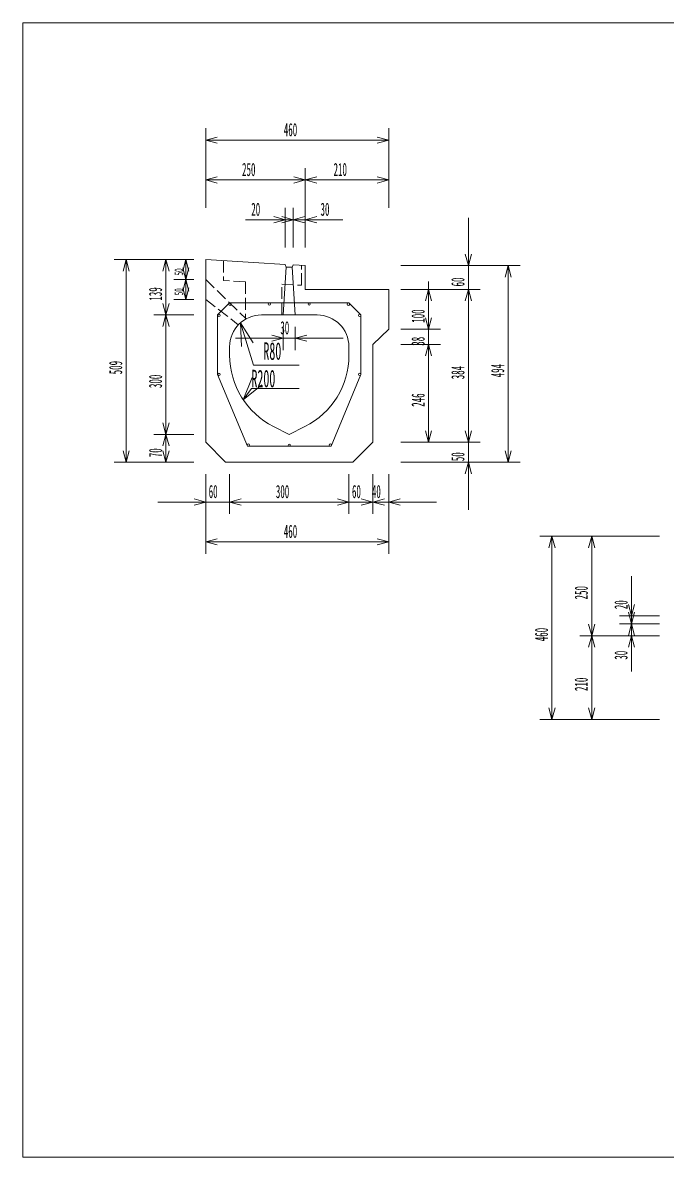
# Model space of a CAD drawing. Units: millimetres, scale not verified. Extents: x -25 to 3930, y 10 to 2860.
# Drawn here: x -25 to 1590, y 10 to 2860 of the extents above; entities that cross this region are included whole.
import ezdxf
from ezdxf.enums import TextEntityAlignment as Align

# ---------------------------------------------------------------- set-up
doc = ezdxf.new("R2010")
doc.units = ezdxf.units.MM
doc.header["$LTSCALE"] = 5
doc.linetypes.add('USER2', pattern=[8, 6, -2])
for name, color, linetype, lineweight in [('1', 7, 'Continuous', 18), ('17', 7, 'Continuous', 18), ('18', 7, 'Continuous', 18)]:
    doc.layers.add(name, color=color, linetype=linetype, lineweight=lineweight)
doc.styles.add('ＭＳ ゴシック', font='')
doc.styles.get('ＭＳ ゴシック').set_extended_font_data('MS Gothic')

msp = doc.modelspace()

# ---------------------------------------------------------------- linework, layer by layer
at = {"layer": '1'}
for p, q in [((-25, 10), (-25, 2860)), ((-25, 2860), (3930, 2860)), ((435, 2595), (435, 2395)), ((895, 2595), (895, 2395)), ((435, 2565), (463.978, 2572.765)), ((435, 2565), (895, 2565)), ((435, 2565), (463.978, 2557.235)), ((895, 2565), (866.022, 2572.765)), ((895, 2565), (866.022, 2557.235)), ((435, 2495), (435, 2395)), ((685, 2495), (685, 2395)), ((685, 2495), (685, 2395)), ((895, 2495), (895, 2395)), ((435, 2465), (463.978, 2472.765)), ((435, 2465), (685, 2465)), ((435, 2465), (463.978, 2457.235)), ((685, 2465), (656.022, 2472.765)), ((685, 2465), (656.022, 2457.235)), ((685, 2465), (713.978, 2472.765)), ((685, 2465), (895, 2465)), ((685, 2465), (713.978, 2457.235)), ((895, 2465), (866.022, 2472.765)), ((895, 2465), (866.022, 2457.235)), ((635, 2395), (635, 2295)), ((655, 2395), (655, 2295)), ((655, 2395), (655, 2295)), ((685, 2395), (685, 2295)), ((635, 2365), (606.022, 2372.765)), ((655, 2365), (626.022, 2372.765)), ((655, 2365), (683.978, 2372.765)), ((685, 2365), (713.978, 2372.765)), ((1095, 2370), (1095, 2070)), ((779.7, 2365), (535, 2365)), ((775, 2365), (538.176, 2365)), ((635, 2365), (606.022, 2357.235)), ((655, 2365), (626.022, 2357.235)), ((655, 2365), (683.978, 2357.235)), ((685, 2365), (713.978, 2357.235)), ((205, 2265), (305, 2265)), ((235, 2265), (227.235, 2236.022)), ((235, 1756), (235, 2265)), ((235, 2265), (242.765, 2236.022)), ((305, 2265), (405, 2265)), ((335, 2265), (327.235, 2236.022)), ((335, 2265), (335, 2126)), ((335, 2265), (342.765, 2236.022)), ((355, 2265), (405, 2265)), ((385, 2265), (377.235, 2236.022)), ((385, 2265), (385, 2215)), ((385, 2265), (392.765, 2236.022)), ((435, 2265), (435, 1806)), ((435, 2265), (555, 2257.8)), ((555, 2257.8), (635, 2253)), ((635, 2253), (637.5, 2246)), ((652.5, 2246), (655, 2251.8)), ((655, 2251.8), (685, 2250)), ((1095, 2250), (1087.235, 2278.978)), ((1095, 2250), (1102.765, 2278.978)), ((385, 2215), (377.235, 2243.978)), ((385, 2215), (392.765, 2243.978)), ((637.5, 2246), (630, 2126)), ((637.5, 2246), (652.5, 2246)), ((660, 2126), (652.5, 2246)), ((685, 2250), (685, 2190)), ((1225, 2250), (925, 2250)), ((1125, 2250), (925, 2250)), ((1195, 2250), (1187.235, 2221.022)), ((1195, 2250), (1195, 1756)), ((1195, 2250), (1202.765, 2221.022)), ((355, 2215), (405, 2215)), ((355, 2215), (405, 2215)), ((385, 2215), (377.235, 2186.022)), ((385, 2215), (385, 2165)), ((385, 2215), (392.765, 2186.022)), ((995, 2210), (995, 1932)), ((385, 2165), (377.235, 2193.978)), ((385, 2165), (392.765, 2193.978)), ((685, 2190), (895, 2190)), ((895, 2090), (895, 2190)), ((1125, 2190), (925, 2190)), ((1125, 2190), (925, 2190)), ((1025, 2190), (925, 2190)), ((995, 2190), (987.235, 2161.022)), ((995, 2190), (995, 2090)), ((995, 2190), (1002.765, 2161.022)), ((1095, 2190), (1087.235, 2161.022)), ((1095, 2190), (1087.235, 2161.022)), ((1095, 2190), (1102.765, 2161.022)), ((1095, 2190), (1095, 1806)), ((1095, 2190), (1102.765, 2161.022)), ((335, 2126), (327.235, 2154.978)), ((335, 2126), (342.765, 2154.978)), ((355, 2165), (405, 2165)), ((305, 2126), (405, 2126)), ((305, 2126), (405, 2126)), ((335, 2126), (327.235, 2097.022)), ((335, 2126), (335, 1826)), ((335, 2126), (342.765, 2097.022)), ((715, 2126), (575, 2126)), ((995, 2090), (987.235, 2118.978)), ((995, 2090), (987.235, 2118.978)), ((995, 2090), (1002.765, 2118.978)), ((995, 2090), (1002.765, 2118.978)), ((522.548, 2106.406), (555, 2000)), ((522.548, 2106.406), (554.309, 2055.501)), ((522.548, 2106.406), (524.601, 2046.441)), ((630, 2037.429), (630, 2096)), ((660, 2037.429), (660, 2096)), ((855, 2052), (895, 2090)), ((1025, 2090), (925, 2090)), ((1025, 2090), (925, 2090)), ((510, 2067.429), (780, 2067.429)), ((630, 2067.429), (601.022, 2075.194)), ((630, 2067.429), (601.022, 2059.665)), ((660, 2067.429), (688.978, 2075.194)), ((660, 2067.429), (688.978, 2059.665)), ((855, 2052), (855, 1806)), ((1025, 2052), (925, 2052)), ((1025, 2052), (925, 2052)), ((995, 2052), (987.235, 2023.022)), ((995, 2052), (987.235, 2023.022)), ((995, 2052), (1002.765, 2023.022)), ((995, 2052), (995, 1806)), ((995, 2052), (1002.765, 2023.022)), ((495, 2046), (495, 2024.607)), ((795, 2046), (795, 2024.607)), ((555, 2000), (670, 2000)), ((529.035, 1913.003), (551.343, 1968.701)), ((529.035, 1913.003), (576.204, 1950.085)), ((529.035, 1913.003), (550, 1941)), ((550, 1941), (670, 1941)), ((1095, 1926), (1095, 1636)), ((335, 1826), (327.235, 1854.978)), ((335, 1826), (342.765, 1854.978)), ((305, 1826), (405, 1826)), ((305, 1826), (405, 1826)), ((335, 1826), (327.235, 1797.022)), ((335, 1826), (335, 1756)), ((335, 1826), (342.765, 1797.022)), ((605.557, 1845.721), (645, 1826)), ((684.443, 1845.721), (645, 1826)), ((995, 1806), (987.235, 1834.978)), ((995, 1806), (1002.765, 1834.978)), ((1095, 1806), (1087.235, 1834.978)), ((1095, 1806), (1087.235, 1834.978)), ((1095, 1806), (1102.765, 1834.978)), ((1095, 1806), (1102.765, 1834.978)), ((435, 1806), (485, 1756)), ((805, 1756), (855, 1806)), ((1125, 1806), (925, 1806)), ((1125, 1806), (925, 1806)), ((1025, 1806), (925, 1806)), ((235, 1756), (227.235, 1784.978)), ((235, 1756), (242.765, 1784.978)), ((335, 1756), (327.235, 1784.978)), ((335, 1756), (342.765, 1784.978)), ((1195, 1756), (1187.235, 1784.978)), ((1195, 1756), (1202.765, 1784.978)), ((205, 1756), (305, 1756)), ((305, 1756), (405, 1756)), ((485, 1756), (805, 1756)), ((1225, 1756), (925, 1756)), ((1125, 1756), (925, 1756)), ((1095, 1756), (1087.235, 1727.022)), ((1095, 1756), (1102.765, 1727.022)), ((435, 1626), (435, 1726)), ((495, 1626), (495, 1726)), ((495, 1626), (495, 1726)), ((795, 1626), (795, 1726)), ((795, 1626), (795, 1726)), ((855, 1626), (855, 1726)), ((855, 1626), (855, 1726)), ((895, 1626), (895, 1726)), ((315, 1656), (615, 1656)), ((435, 1656), (406.022, 1663.765)), ((435, 1656), (406.022, 1648.235)), ((495, 1656), (523.978, 1663.765)), ((495, 1656), (523.978, 1663.765)), ((495, 1656), (523.978, 1648.235)), ((495, 1656), (795, 1656)), ((495, 1656), (523.978, 1648.235)), ((675, 1656), (975, 1656)), ((735, 1656), (1015, 1656)), ((795, 1656), (766.022, 1663.765)), ((795, 1656), (766.022, 1663.765)), ((795, 1656), (766.022, 1648.235)), ((795, 1656), (766.022, 1648.235)), ((855, 1656), (826.022, 1663.765)), ((855, 1656), (826.022, 1648.235)), ((855, 1656), (883.978, 1663.765)), ((855, 1656), (883.978, 1648.235)), ((895, 1656), (923.978, 1663.765)), ((895, 1656), (923.978, 1648.235)), ((435, 1526), (435, 1626)), ((895, 1526), (895, 1626)), ((1275, 1570), (1575, 1570)), ((1305, 1570), (1297.235, 1541.022)), ((1305, 1570), (1305, 1110)), ((1305, 1570), (1312.765, 1541.022)), ((1375, 1570), (1575, 1570)), ((1405, 1570), (1397.235, 1541.022)), ((1405, 1570), (1405, 1320)), ((1405, 1570), (1412.765, 1541.022)), ((435, 1556), (463.978, 1563.765)), ((895, 1556), (435, 1556)), ((435, 1556), (463.978, 1548.235)), ((895, 1556), (866.022, 1563.765)), ((895, 1556), (866.022, 1548.235)), ((1505, 1248.688), (1505, 1470)), ((1505, 1230), (1505, 1443.032)), ((1505, 1370), (1497.235, 1398.978)), ((1505, 1370), (1512.765, 1398.978)), ((1475, 1370), (1575, 1370)), ((1505, 1350), (1497.235, 1378.978)), ((1505, 1350), (1512.765, 1378.978)), ((1405, 1320), (1397.235, 1348.978)), ((1405, 1320), (1412.765, 1348.978)), ((1475, 1350), (1575, 1350)), ((1475, 1350), (1575, 1350)), ((1505, 1350), (1497.235, 1321.022)), ((1505, 1350), (1512.765, 1321.022)), ((1375, 1320), (1575, 1320)), ((1375, 1320), (1575, 1320)), ((1405, 1320), (1397.235, 1291.022)), ((1405, 1320), (1405, 1110)), ((1405, 1320), (1412.765, 1291.022)), ((1475, 1320), (1575, 1320)), ((1505, 1320), (1497.235, 1291.022)), ((1505, 1320), (1512.765, 1291.022)), ((1305, 1110), (1297.235, 1138.978)), ((1305, 1110), (1312.765, 1138.978)), ((1405, 1110), (1397.235, 1138.978)), ((1405, 1110), (1412.765, 1138.978)), ((1275, 1110), (1575, 1110)), ((1375, 1110), (1575, 1110)), ((3930, 10), (-25, 10))]:
    msp.add_line(p, q, dxfattribs=at)
at = {"layer": '1', "linetype": 'USER2'}
for p, q in [((480, 2262.3), (480, 2212.21)), ((676, 2200.45), (676, 2250.54)), ((435, 2215), (536.27, 2116)), ((535, 2208.91), (480, 2212.21)), ((535, 2208.91), (535, 2115.282)), ((626, 2126), (626, 2203.45)), ((626, 2203.45), (676, 2200.45)), ((435, 2165), (516.905, 2101))]:
    msp.add_line(p, q, dxfattribs=at)
at = {"layer": '1'}
for centre, radius, start, end in [((575, 2046), 80, 90, 180), ((715, 2046), 80, 0, 90), ((695, 2024.607), 200, 180, 243.43495), ((595, 2024.607), 200, 296.56505, 0)]:
    msp.add_arc(centre, radius, start, end, dxfattribs=at)
at = {"layer": '17'}
for p, q in [((465, 2126), (495, 2156)), ((495, 2156), (795, 2156)), ((795, 2156), (825, 2126)), ((465, 1976), (465, 2126)), ((825, 2126), (825, 1976)), ((540, 1796), (465, 1976)), ((825, 1976), (750, 1796)), ((750, 1796), (540, 1796))]:
    msp.add_line(p, q, dxfattribs=at)
at = {"layer": '18'}
for centre, radius in [((496.243, 2153), 3), ((595, 2153.135), 2.865), ((695, 2153.135), 2.865), ((793.757, 2153), 3), ((468, 2124.757), 3), ((822, 2124.757), 3), ((468, 1976.6), 3), ((822, 1976.6), 3), ((542, 1799), 3), ((645, 1798.618), 2.618), ((748, 1799), 3)]:
    msp.add_circle(centre, radius, dxfattribs=at)

# ---------------------------------------------------------------- texts
at = {"layer": '1', "style": 'ＭＳ ゴシック', "width": 0.5}
for s, height, p in [('460', 32.99, (631.25, 2565)), ('250', 32.99, (526.25, 2465)), ('210', 32.99, (756.25, 2465)), ('20', 32.99, (549.426, 2365)), ('30', 32.99, (723.45, 2365)), ('30', 32.99, (622.5, 2067.429)), ('R80', 43.99, (580, 2000)), ('R200', 43.99, (550, 1931)), ('60', 32.99, (442.5, 1656)), ('300', 32.99, (611.25, 1656)), ('60', 32.99, (802.5, 1656)), ('40', 32.99, (852.5, 1656)), ('460', 32.99, (631.25, 1556))]:
    msp.add_text(s, height=height, dxfattribs=at).set_placement(p, align=Align.BOTTOM_LEFT)
for s, height, p in [('50', 21.99, (385, 2225)), ('60', 32.99, (1095, 2197.5)), ('139', 32.99, (335, 2161.75)), ('50', 21.99, (385, 2175)), ('100', 32.99, (995, 2106.25)), ('38', 32.99, (995, 2048.5)), ('509', 32.99, (235, 1976.75)), ('384', 32.99, (1095, 1964.25)), ('494', 32.99, (1195, 1969.25)), ('300', 32.99, (335, 1942.25)), ('246', 32.99, (995, 1895.25)), ('70', 32.99, (335, 1768.5)), ('50', 32.99, (1095, 1758.5)), ('250', 32.99, (1405, 1411.25)), ('20', 32.99, (1505, 1386.782)), ('460', 32.99, (1305, 1306.25)), ('30', 32.99, (1505, 1259.938)), ('210', 32.99, (1405, 1181.25))]:
    msp.add_text(s, height=height, rotation=90, dxfattribs=at).set_placement(p, align=Align.BOTTOM_LEFT)

doc.saveas('drawing.dxf')
